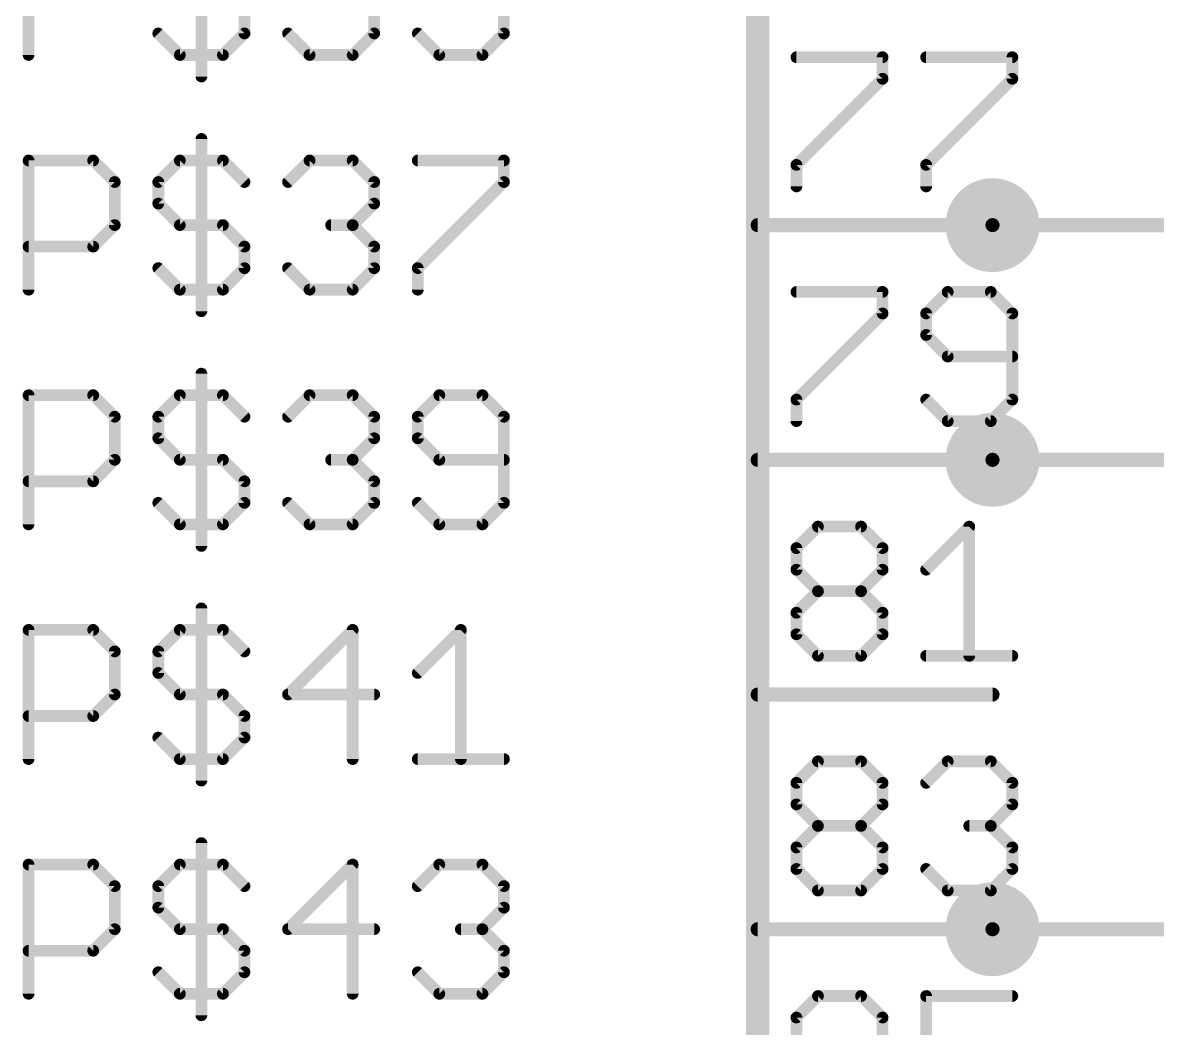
# Model space of a CAD drawing. Extents: x -72 to 265, y -97 to 216.
# Drawn here: x -5.41 to 6.86, y 44.65 to 55.53 of the extents above; entities that cross this region are included whole.
import ezdxf

# ---------------------------------------------------------------- set-up
doc = ezdxf.new("R2010")
doc.units = 0
for name, color, linetype in [('91', 94, 'CONTINUOUS'), ('94', 14, 'CONTINUOUS'), ('95', 251, 'CONTINUOUS')]:
    doc.layers.add(name, color=color, linetype=linetype)

msp = doc.modelspace()

# ---------------------------------------------------------------- linework, layer by layer
at = {"layer": '91'}
for points, const_width in [([(5.08, 53.086, 1), (5.08, 53.594, 1), (5.08, 53.086)], 0.508), ([(5.08, 53.3781, 1), (5.08, 53.3019)], 0.0762), ([(5.08, 50.546, 1), (5.08, 51.054, 1), (5.08, 50.546)], 0.508), ([(5.08, 50.8381, 1), (5.08, 50.7619)], 0.0762), ([(5.08, 45.466, 1), (5.08, 45.974, 1), (5.08, 45.466)], 0.508), ([(5.08, 45.7581, 1), (5.08, 45.6819)], 0.0762)]:
    msp.add_lwpolyline(points, format="xyb", dxfattribs=dict(at, const_width=const_width))
at = {"layer": '91', "const_width": 0.1524}
for points in [[(5.08, 53.34), (12.7, 53.34)], [(12.7, 50.8), (5.08, 50.8)], [(5.08, 45.72), (12.7, 45.72)]]:
    msp.add_lwpolyline(points, dxfattribs=at)
at = {"layer": '94'}
for points, const_width in [([(2.54, 22.86), (2.54, 101.6)], 0.254), ([(5.08, 53.34), (2.54, 53.34)], 0.1524), ([(5.08, 50.8), (2.54, 50.8)], 0.1524), ([(5.08, 48.26), (2.54, 48.26)], 0.1524), ([(5.08, 45.72), (2.54, 45.72)], 0.1524)]:
    msp.add_lwpolyline(points, dxfattribs=dict(at, const_width=const_width))
at = {"layer": '94', "const_width": 0.0762}
for points in [[(2.54, 53.3781, 1), (2.54, 53.3019)], [(5.08, 53.3019, 1), (5.08, 53.3781)], [(2.54, 50.8381, 1), (2.54, 50.7619)], [(5.08, 50.7619, 1), (5.08, 50.8381)], [(2.54, 48.2981, 1), (2.54, 48.2219)], [(5.08, 48.2219, 1), (5.08, 48.2981)], [(2.54, 45.7581, 1), (2.54, 45.6819)], [(5.08, 45.6819, 1), (5.08, 45.7581)]]:
    msp.add_lwpolyline(points, format="xyb", dxfattribs=at)
at = {"layer": '95', "const_width": 0.127}
for points in [[(-3.4771, 56.8127), (-3.4771, 54.9485)], [(-5.3464, 55.1815), (-5.3464, 56.5797)], [(-0.2045, 55.8806), (-0.2045, 55.4145)], [(-3.011, 55.4145), (-3.011, 55.6476)], [(-1.6077, 55.6476), (-1.6077, 55.4145)], [(-3.9431, 55.4145), (-3.7101, 55.1815)], [(-3.244, 55.1815), (-3.011, 55.4145)], [(-2.3068, 55.1815), (-2.5399, 55.4145)], [(-1.6077, 55.4145), (-1.8408, 55.1815)], [(-0.9036, 55.1815), (-1.1366, 55.4145)], [(-0.2045, 55.4145), (-0.4375, 55.1815)], [(-3.7101, 55.1815), (-3.244, 55.1815)], [(-1.8408, 55.1815), (-2.3068, 55.1815)], [(-0.4375, 55.1815), (-0.9036, 55.1815)], [(2.9591, 55.1573), (3.8912, 55.1573)], [(3.8912, 55.1573), (3.8912, 54.9243)], [(4.3624, 55.1573), (5.2945, 55.1573)], [(5.2945, 55.1573), (5.2945, 54.9243)], [(3.8912, 54.9243), (2.9591, 53.9921)], [(5.2945, 54.9243), (4.3624, 53.9921)], [(-3.4771, 54.2727), (-3.4771, 52.4085)], [(-5.3464, 52.6415), (-5.3464, 54.0397)], [(-5.3464, 54.0397), (-4.6473, 54.0397)], [(-4.6473, 54.0397), (-4.4143, 53.8067)], [(-3.9431, 53.8067), (-3.7101, 54.0397)], [(-3.7101, 54.0397), (-3.244, 54.0397)], [(-3.244, 54.0397), (-3.011, 53.8067)], [(-2.5399, 53.8067), (-2.3068, 54.0397)], [(-2.3068, 54.0397), (-1.8408, 54.0397)], [(-1.8408, 54.0397), (-1.6077, 53.8067)], [(-1.1366, 54.0397), (-0.2045, 54.0397)], [(-0.2045, 54.0397), (-0.2045, 53.8067)], [(2.9591, 53.9921), (2.9591, 53.7591)], [(4.3624, 53.9921), (4.3624, 53.7591)], [(-4.4143, 53.8067), (-4.4143, 53.3406)], [(-3.9431, 53.5736), (-3.9431, 53.8067)], [(-1.6077, 53.8067), (-1.6077, 53.5736)], [(-0.2045, 53.8067), (-1.1366, 52.8745)], [(-3.7101, 53.3406), (-3.9431, 53.5736)], [(-1.6077, 53.5736), (-1.8408, 53.3406)], [(-4.4143, 53.3406), (-4.6473, 53.1076)], [(-3.244, 53.3406), (-3.7101, 53.3406)], [(-3.011, 53.1076), (-3.244, 53.3406)], [(-1.8408, 53.3406), (-2.0738, 53.3406)], [(-1.8408, 53.3406), (-1.6077, 53.1076)], [(-4.6473, 53.1076), (-5.3464, 53.1076)], [(-3.011, 52.8745), (-3.011, 53.1076)], [(-1.6077, 53.1076), (-1.6077, 52.8745)], [(-3.9431, 52.8745), (-3.7101, 52.6415)], [(-3.244, 52.6415), (-3.011, 52.8745)], [(-2.3068, 52.6415), (-2.5399, 52.8745)], [(-1.6077, 52.8745), (-1.8408, 52.6415)], [(-1.1366, 52.8745), (-1.1366, 52.6415)], [(-3.7101, 52.6415), (-3.244, 52.6415)], [(-1.8408, 52.6415), (-2.3068, 52.6415)], [(2.9591, 52.6173), (3.8912, 52.6173)], [(3.8912, 52.6173), (3.8912, 52.3843)], [(4.5954, 52.6173), (4.3624, 52.3843)], [(5.0615, 52.6173), (4.5954, 52.6173)], [(5.2945, 52.3843), (5.0615, 52.6173)], [(3.8912, 52.3843), (2.9591, 51.4521)], [(4.3624, 52.3843), (4.3624, 52.1512)], [(5.2945, 51.4521), (5.2945, 52.3843)], [(4.3624, 52.1512), (4.5954, 51.9182)], [(4.5954, 51.9182), (5.2945, 51.9182)], [(-3.4771, 51.7327), (-3.4771, 49.8685)], [(-5.3464, 50.1015), (-5.3464, 51.4997)], [(-5.3464, 51.4997), (-4.6473, 51.4997)], [(-4.6473, 51.4997), (-4.4143, 51.2667)], [(-3.9431, 51.2667), (-3.7101, 51.4997)], [(-3.7101, 51.4997), (-3.244, 51.4997)], [(-3.244, 51.4997), (-3.011, 51.2667)], [(-2.5399, 51.2667), (-2.3068, 51.4997)], [(-2.3068, 51.4997), (-1.8408, 51.4997)], [(-1.8408, 51.4997), (-1.6077, 51.2667)], [(-0.9036, 51.4997), (-1.1366, 51.2667)], [(-0.4375, 51.4997), (-0.9036, 51.4997)], [(-0.2045, 51.2667), (-0.4375, 51.4997)], [(2.9591, 51.4521), (2.9591, 51.2191)], [(4.3624, 51.4521), (4.5954, 51.2191)], [(5.0615, 51.2191), (5.2945, 51.4521)], [(-4.4143, 51.2667), (-4.4143, 50.8006)], [(-3.9431, 51.0336), (-3.9431, 51.2667)], [(-1.6077, 51.2667), (-1.6077, 51.0336)], [(-1.1366, 51.2667), (-1.1366, 51.0336)], [(-0.2045, 50.3345), (-0.2045, 51.2667)], [(4.5954, 51.2191), (5.0615, 51.2191)], [(-3.7101, 50.8006), (-3.9431, 51.0336)], [(-1.6077, 51.0336), (-1.8408, 50.8006)], [(-1.1366, 51.0336), (-0.9036, 50.8006)], [(-4.4143, 50.8006), (-4.6473, 50.5676)], [(-3.244, 50.8006), (-3.7101, 50.8006)], [(-3.011, 50.5676), (-3.244, 50.8006)], [(-1.8408, 50.8006), (-2.0738, 50.8006)], [(-1.8408, 50.8006), (-1.6077, 50.5676)], [(-0.9036, 50.8006), (-0.2045, 50.8006)], [(-4.6473, 50.5676), (-5.3464, 50.5676)], [(-3.011, 50.3345), (-3.011, 50.5676)], [(-1.6077, 50.5676), (-1.6077, 50.3345)], [(-3.9431, 50.3345), (-3.7101, 50.1015)], [(-3.244, 50.1015), (-3.011, 50.3345)], [(-2.3068, 50.1015), (-2.5399, 50.3345)], [(-1.6077, 50.3345), (-1.8408, 50.1015)], [(-1.1366, 50.3345), (-0.9036, 50.1015)], [(-0.4375, 50.1015), (-0.2045, 50.3345)], [(-3.7101, 50.1015), (-3.244, 50.1015)], [(-1.8408, 50.1015), (-2.3068, 50.1015)], [(-0.9036, 50.1015), (-0.4375, 50.1015)], [(2.9591, 49.8443), (3.1921, 50.0773)], [(3.1921, 50.0773), (3.6582, 50.0773)], [(3.6582, 50.0773), (3.8912, 49.8443)], [(4.3624, 49.6112), (4.8284, 50.0773)], [(4.8284, 50.0773), (4.8284, 48.6791)], [(2.9591, 49.6112), (2.9591, 49.8443)], [(3.8912, 49.8443), (3.8912, 49.6112)], [(3.1921, 49.3782), (2.9591, 49.6112)], [(3.8912, 49.6112), (3.6582, 49.3782)], [(2.9591, 49.1452), (3.1921, 49.3782)], [(3.1921, 49.3782), (3.6582, 49.3782)], [(3.6582, 49.3782), (3.8912, 49.1452)], [(-3.4771, 49.1927), (-3.4771, 47.3285)], [(2.9591, 48.9121), (2.9591, 49.1452)], [(3.8912, 49.1452), (3.8912, 48.9121)], [(-5.3464, 47.5615), (-5.3464, 48.9597)], [(-5.3464, 48.9597), (-4.6473, 48.9597)], [(-4.6473, 48.9597), (-4.4143, 48.7267)], [(-3.9431, 48.7267), (-3.7101, 48.9597)], [(-3.7101, 48.9597), (-3.244, 48.9597)], [(-3.244, 48.9597), (-3.011, 48.7267)], [(-1.8408, 48.9597), (-2.5399, 48.2606)], [(-1.8408, 47.5615), (-1.8408, 48.9597)], [(-1.1366, 48.4936), (-0.6705, 48.9597)], [(-0.6705, 48.9597), (-0.6705, 47.5615)], [(3.1921, 48.6791), (2.9591, 48.9121)], [(3.8912, 48.9121), (3.6582, 48.6791)], [(-4.4143, 48.7267), (-4.4143, 48.2606)], [(-3.9431, 48.4936), (-3.9431, 48.7267)], [(3.6582, 48.6791), (3.1921, 48.6791)], [(4.3624, 48.6791), (5.2945, 48.6791)], [(-3.7101, 48.2606), (-3.9431, 48.4936)], [(-4.4143, 48.2606), (-4.6473, 48.0276)], [(-3.244, 48.2606), (-3.7101, 48.2606)], [(-3.011, 48.0276), (-3.244, 48.2606)], [(-2.5399, 48.2606), (-1.6077, 48.2606)], [(-4.6473, 48.0276), (-5.3464, 48.0276)], [(-3.011, 47.7945), (-3.011, 48.0276)], [(-3.9431, 47.7945), (-3.7101, 47.5615)], [(-3.244, 47.5615), (-3.011, 47.7945)], [(-3.7101, 47.5615), (-3.244, 47.5615)], [(-1.1366, 47.5615), (-0.2045, 47.5615)], [(2.9591, 47.3043), (3.1921, 47.5373)], [(3.1921, 47.5373), (3.6582, 47.5373)], [(3.6582, 47.5373), (3.8912, 47.3043)], [(4.3624, 47.3043), (4.5954, 47.5373)], [(4.5954, 47.5373), (5.0615, 47.5373)], [(5.0615, 47.5373), (5.2945, 47.3043)], [(2.9591, 47.0712), (2.9591, 47.3043)], [(3.8912, 47.3043), (3.8912, 47.0712)], [(5.2945, 47.3043), (5.2945, 47.0712)], [(3.1921, 46.8382), (2.9591, 47.0712)], [(3.8912, 47.0712), (3.6582, 46.8382)], [(5.2945, 47.0712), (5.0615, 46.8382)], [(2.9591, 46.6052), (3.1921, 46.8382)], [(3.1921, 46.8382), (3.6582, 46.8382)], [(3.6582, 46.8382), (3.8912, 46.6052)], [(5.0615, 46.8382), (4.8284, 46.8382)], [(5.0615, 46.8382), (5.2945, 46.6052)], [(-3.4771, 46.6527), (-3.4771, 44.7885)], [(2.9591, 46.3721), (2.9591, 46.6052)], [(3.8912, 46.6052), (3.8912, 46.3721)], [(5.2945, 46.6052), (5.2945, 46.3721)], [(-5.3464, 45.0215), (-5.3464, 46.4197)], [(-5.3464, 46.4197), (-4.6473, 46.4197)], [(-4.6473, 46.4197), (-4.4143, 46.1867)], [(-3.9431, 46.1867), (-3.7101, 46.4197)], [(-3.7101, 46.4197), (-3.244, 46.4197)], [(-3.244, 46.4197), (-3.011, 46.1867)], [(-1.8408, 46.4197), (-2.5399, 45.7206)], [(-1.8408, 45.0215), (-1.8408, 46.4197)], [(-1.1366, 46.1867), (-0.9036, 46.4197)], [(-0.9036, 46.4197), (-0.4375, 46.4197)], [(-0.4375, 46.4197), (-0.2045, 46.1867)], [(3.1921, 46.1391), (2.9591, 46.3721)], [(3.8912, 46.3721), (3.6582, 46.1391)], [(4.5954, 46.1391), (4.3624, 46.3721)], [(5.2945, 46.3721), (5.0615, 46.1391)], [(-4.4143, 46.1867), (-4.4143, 45.7206)], [(-3.9431, 45.9536), (-3.9431, 46.1867)], [(-0.2045, 46.1867), (-0.2045, 45.9536)], [(3.6582, 46.1391), (3.1921, 46.1391)], [(5.0615, 46.1391), (4.5954, 46.1391)], [(-3.7101, 45.7206), (-3.9431, 45.9536)], [(-0.2045, 45.9536), (-0.4375, 45.7206)], [(-4.4143, 45.7206), (-4.6473, 45.4876)], [(-3.244, 45.7206), (-3.7101, 45.7206)], [(-3.011, 45.4876), (-3.244, 45.7206)], [(-2.5399, 45.7206), (-1.6077, 45.7206)], [(-0.4375, 45.7206), (-0.6705, 45.7206)], [(-0.4375, 45.7206), (-0.2045, 45.4876)], [(-4.6473, 45.4876), (-5.3464, 45.4876)], [(-3.011, 45.2545), (-3.011, 45.4876)], [(-0.2045, 45.4876), (-0.2045, 45.2545)], [(-3.9431, 45.2545), (-3.7101, 45.0215)], [(-3.244, 45.0215), (-3.011, 45.2545)], [(-0.9036, 45.0215), (-1.1366, 45.2545)], [(-0.2045, 45.2545), (-0.4375, 45.0215)], [(-3.7101, 45.0215), (-3.244, 45.0215)], [(-0.4375, 45.0215), (-0.9036, 45.0215)], [(2.9591, 44.7643), (3.1921, 44.9973)], [(3.1921, 44.9973), (3.6582, 44.9973)], [(3.6582, 44.9973), (3.8912, 44.7643)], [(5.2945, 44.9973), (4.3624, 44.9973)], [(4.3624, 44.9973), (4.3624, 44.2982)], [(2.9591, 44.5312), (2.9591, 44.7643)], [(3.8912, 44.7643), (3.8912, 44.5312)]]:
    msp.add_lwpolyline(points, dxfattribs=at)
at = {"layer": '95', "const_width": 0.0635}
for points in [[(-3.9207, 55.437, 1), (-3.9656, 55.3921)], [(-2.9886, 55.3921, 1), (-3.0335, 55.437)], [(-2.5174, 55.437, 1), (-2.5623, 55.3921)], [(-1.5853, 55.3921, 1), (-1.6302, 55.437)], [(-1.1141, 55.437, 1), (-1.159, 55.3921)], [(-0.182, 55.3921, 1), (-0.2269, 55.437)], [(-3.0428, 55.4145, 1), (-2.9793, 55.4145)], [(-1.6395, 55.4145, 1), (-1.576, 55.4145)], [(-0.2362, 55.4145, 1), (-0.1727, 55.4145)], [(-3.7101, 55.2133, 1), (-3.7101, 55.1497)], [(-3.7326, 55.159, 1), (-3.6877, 55.204)], [(-3.2665, 55.204, 1), (-3.2216, 55.159)], [(-3.244, 55.1497, 1), (-3.244, 55.2133)], [(-2.3068, 55.2133, 1), (-2.3068, 55.1497)], [(-2.3293, 55.159, 1), (-2.2844, 55.204)], [(-1.8632, 55.204, 1), (-1.8183, 55.159)], [(-1.8408, 55.1497, 1), (-1.8408, 55.2133)], [(-0.9036, 55.2133, 1), (-0.9036, 55.1497)], [(-0.926, 55.159, 1), (-0.8811, 55.204)], [(-0.4599, 55.204, 1), (-0.415, 55.159)], [(-0.4375, 55.1497, 1), (-0.4375, 55.2133)], [(-5.3782, 55.1815, 1), (-5.3147, 55.1815)], [(2.9591, 55.189, 1), (2.9591, 55.1255)], [(3.923, 55.1573, 1), (3.8595, 55.1573)], [(3.8912, 55.1255, 1), (3.8912, 55.189)], [(4.3624, 55.189, 1), (4.3624, 55.1255)], [(5.3263, 55.1573, 1), (5.2628, 55.1573)], [(5.2945, 55.1255, 1), (5.2945, 55.189)], [(3.9137, 54.9018, 1), (3.8688, 54.9467)], [(5.317, 54.9018, 1), (5.2721, 54.9467)], [(-3.5088, 54.9485, 1), (-3.4453, 54.9485)], [(3.8595, 54.9243, 1), (3.923, 54.9243)], [(5.2628, 54.9243, 1), (5.3263, 54.9243)], [(-3.4453, 54.2727, 1), (-3.5088, 54.2727)], [(-5.3147, 54.0397, 1), (-5.3782, 54.0397)], [(-5.3464, 54.0714, 1), (-5.3464, 54.0079)], [(-4.6249, 54.0621, 1), (-4.6698, 54.0172)], [(-4.6473, 54.0079, 1), (-4.6473, 54.0714)], [(-3.7101, 54.0714, 1), (-3.7101, 54.0079)], [(-3.6877, 54.0172, 1), (-3.7326, 54.0621)], [(-3.2216, 54.0621, 1), (-3.2665, 54.0172)], [(-3.244, 54.0079, 1), (-3.244, 54.0714)], [(-2.3068, 54.0714, 1), (-2.3068, 54.0079)], [(-2.2844, 54.0172, 1), (-2.3293, 54.0621)], [(-1.8183, 54.0621, 1), (-1.8632, 54.0172)], [(-1.8408, 54.0079, 1), (-1.8408, 54.0714)], [(-1.1366, 54.0714, 1), (-1.1366, 54.0079)], [(-0.1727, 54.0397, 1), (-0.2362, 54.0397)], [(-0.2045, 54.0079, 1), (-0.2045, 54.0714)], [(2.9366, 54.0146, 1), (2.9816, 53.9697)], [(2.9909, 53.9921, 1), (2.9274, 53.9921)], [(4.3941, 53.9921, 1), (4.3306, 53.9921)], [(4.3399, 54.0146, 1), (4.3848, 53.9697)], [(-4.3825, 53.8067, 1), (-4.446, 53.8067)], [(-4.4367, 53.7842, 1), (-4.3918, 53.8291)], [(-3.9114, 53.8067, 1), (-3.9749, 53.8067)], [(-3.9656, 53.8291, 1), (-3.9207, 53.7842)], [(-3.0335, 53.7842, 1), (-2.9886, 53.8291)], [(-2.5623, 53.8291, 1), (-2.5174, 53.7842)], [(-1.576, 53.8067, 1), (-1.6395, 53.8067)], [(-1.6302, 53.7842, 1), (-1.5853, 53.8291)], [(-0.2362, 53.8067, 1), (-0.1727, 53.8067)], [(-0.182, 53.7842, 1), (-0.2269, 53.8291)], [(2.9274, 53.7591, 1), (2.9909, 53.7591)], [(4.3306, 53.7591, 1), (4.3941, 53.7591)], [(-3.9207, 53.5961, 1), (-3.9656, 53.5512)], [(-1.5853, 53.5512, 1), (-1.6302, 53.5961)], [(-3.9749, 53.5736, 1), (-3.9114, 53.5736)], [(-1.6395, 53.5736, 1), (-1.576, 53.5736)], [(-4.3918, 53.3181, 1), (-4.4367, 53.363)], [(-3.7101, 53.3723, 1), (-3.7101, 53.3088)], [(-3.7326, 53.3181, 1), (-3.6877, 53.363)], [(-3.2216, 53.363, 1), (-3.2665, 53.3181)], [(-3.244, 53.3088, 1), (-3.244, 53.3723)], [(-2.0738, 53.3723, 1), (-2.0738, 53.3088)], [(-1.8183, 53.363, 1), (-1.8632, 53.3181)], [(-1.8632, 53.363, 1), (-1.8183, 53.3181)], [(-1.8408, 53.3088, 1), (-1.8408, 53.3723)], [(-4.446, 53.3406, 1), (-4.3825, 53.3406)], [(-5.3464, 53.1393, 1), (-5.3464, 53.0758)], [(-4.6698, 53.13, 1), (-4.6249, 53.0851)], [(-4.6473, 53.0758, 1), (-4.6473, 53.1393)], [(-2.9793, 53.1076, 1), (-3.0428, 53.1076)], [(-3.0335, 53.0851, 1), (-2.9886, 53.13)], [(-1.576, 53.1076, 1), (-1.6395, 53.1076)], [(-1.6302, 53.0851, 1), (-1.5853, 53.13)], [(-3.9207, 52.897, 1), (-3.9656, 52.8521)], [(-3.0428, 52.8745, 1), (-2.9793, 52.8745)], [(-2.9886, 52.8521, 1), (-3.0335, 52.897)], [(-2.5174, 52.897, 1), (-2.5623, 52.8521)], [(-1.6395, 52.8745, 1), (-1.576, 52.8745)], [(-1.5853, 52.8521, 1), (-1.6302, 52.897)], [(-1.1048, 52.8745, 1), (-1.1683, 52.8745)], [(-1.159, 52.897, 1), (-1.1141, 52.8521)], [(-5.3782, 52.6415, 1), (-5.3147, 52.6415)], [(-3.7101, 52.6733, 1), (-3.7101, 52.6097)], [(-3.7326, 52.619, 1), (-3.6877, 52.664)], [(-3.2665, 52.664, 1), (-3.2216, 52.619)], [(-3.244, 52.6097, 1), (-3.244, 52.6733)], [(-2.3068, 52.6733, 1), (-2.3068, 52.6097)], [(-2.3293, 52.619, 1), (-2.2844, 52.664)], [(-1.8632, 52.664, 1), (-1.8183, 52.619)], [(-1.8408, 52.6097, 1), (-1.8408, 52.6733)], [(-1.1683, 52.6415, 1), (-1.1048, 52.6415)], [(2.9591, 52.649, 1), (2.9591, 52.5855)], [(3.923, 52.6173, 1), (3.8595, 52.6173)], [(3.8912, 52.5855, 1), (3.8912, 52.649)], [(4.5954, 52.649, 1), (4.5954, 52.5855)], [(4.6179, 52.5948, 1), (4.573, 52.6397)], [(5.0839, 52.6397, 1), (5.039, 52.5948)], [(5.0615, 52.5855, 1), (5.0615, 52.649)], [(-3.5088, 52.4085, 1), (-3.4453, 52.4085)], [(3.8595, 52.3843, 1), (3.923, 52.3843)], [(3.9137, 52.3618, 1), (3.8688, 52.4067)], [(4.3941, 52.3843, 1), (4.3306, 52.3843)], [(4.3399, 52.4067, 1), (4.3848, 52.3618)], [(5.3263, 52.3843, 1), (5.2628, 52.3843)], [(5.2721, 52.3618, 1), (5.317, 52.4067)], [(4.3306, 52.1512, 1), (4.3941, 52.1512)], [(4.3848, 52.1737, 1), (4.3399, 52.1288)], [(4.5954, 51.9499, 1), (4.5954, 51.8864)], [(4.573, 51.8957, 1), (4.6179, 51.9406)], [(5.2945, 51.8864, 1), (5.2945, 51.9499)], [(-3.4453, 51.7327, 1), (-3.5088, 51.7327)], [(-5.3147, 51.4997, 1), (-5.3782, 51.4997)], [(-5.3464, 51.5314, 1), (-5.3464, 51.4679)], [(-4.6249, 51.5221, 1), (-4.6698, 51.4772)], [(-4.6473, 51.4679, 1), (-4.6473, 51.5314)], [(-3.7101, 51.5314, 1), (-3.7101, 51.4679)], [(-3.6877, 51.4772, 1), (-3.7326, 51.5221)], [(-3.2216, 51.5221, 1), (-3.2665, 51.4772)], [(-3.244, 51.4679, 1), (-3.244, 51.5314)], [(-2.3068, 51.5314, 1), (-2.3068, 51.4679)], [(-2.2844, 51.4772, 1), (-2.3293, 51.5221)], [(-1.8183, 51.5221, 1), (-1.8632, 51.4772)], [(-1.8408, 51.4679, 1), (-1.8408, 51.5314)], [(-0.9036, 51.5314, 1), (-0.9036, 51.4679)], [(-0.8811, 51.4772, 1), (-0.926, 51.5221)], [(-0.415, 51.5221, 1), (-0.4599, 51.4772)], [(-0.4375, 51.4679, 1), (-0.4375, 51.5314)], [(2.9366, 51.4746, 1), (2.9816, 51.4297)], [(2.9909, 51.4521, 1), (2.9274, 51.4521)], [(4.3848, 51.4746, 1), (4.3399, 51.4297)], [(5.2628, 51.4521, 1), (5.3263, 51.4521)], [(5.317, 51.4297, 1), (5.2721, 51.4746)], [(-4.3825, 51.2667, 1), (-4.446, 51.2667)], [(-4.4367, 51.2442, 1), (-4.3918, 51.2891)], [(-3.9114, 51.2667, 1), (-3.9749, 51.2667)], [(-3.9656, 51.2891, 1), (-3.9207, 51.2442)], [(-3.0335, 51.2442, 1), (-2.9886, 51.2891)], [(-2.5623, 51.2891, 1), (-2.5174, 51.2442)], [(-1.576, 51.2667, 1), (-1.6395, 51.2667)], [(-1.6302, 51.2442, 1), (-1.5853, 51.2891)], [(-1.1048, 51.2667, 1), (-1.1683, 51.2667)], [(-1.159, 51.2891, 1), (-1.1141, 51.2442)], [(-0.1727, 51.2667, 1), (-0.2362, 51.2667)], [(-0.2269, 51.2442, 1), (-0.182, 51.2891)], [(2.9274, 51.2191, 1), (2.9909, 51.2191)], [(4.5954, 51.2509, 1), (4.5954, 51.1874)], [(4.573, 51.1966, 1), (4.6179, 51.2416)], [(5.039, 51.2416, 1), (5.0839, 51.1966)], [(5.0615, 51.1874, 1), (5.0615, 51.2509)], [(-3.9207, 51.0561, 1), (-3.9656, 51.0112)], [(-3.9749, 51.0336, 1), (-3.9114, 51.0336)], [(-1.6395, 51.0336, 1), (-1.576, 51.0336)], [(-1.5853, 51.0112, 1), (-1.6302, 51.0561)], [(-1.1141, 51.0561, 1), (-1.159, 51.0112)], [(-1.1683, 51.0336, 1), (-1.1048, 51.0336)], [(-4.446, 50.8006, 1), (-4.3825, 50.8006)], [(-4.3918, 50.7781, 1), (-4.4367, 50.823)], [(-3.7101, 50.8323, 1), (-3.7101, 50.7688)], [(-3.7326, 50.7781, 1), (-3.6877, 50.823)], [(-3.2216, 50.823, 1), (-3.2665, 50.7781)], [(-3.244, 50.7688, 1), (-3.244, 50.8323)], [(-2.0738, 50.8323, 1), (-2.0738, 50.7688)], [(-1.8183, 50.823, 1), (-1.8632, 50.7781)], [(-1.8632, 50.823, 1), (-1.8183, 50.7781)], [(-1.8408, 50.7688, 1), (-1.8408, 50.8323)], [(-0.9036, 50.8323, 1), (-0.9036, 50.7688)], [(-0.926, 50.7781, 1), (-0.8811, 50.823)], [(-0.2045, 50.7688, 1), (-0.2045, 50.8323)], [(-5.3464, 50.5993, 1), (-5.3464, 50.5358)], [(-4.6698, 50.59, 1), (-4.6249, 50.5451)], [(-4.6473, 50.5358, 1), (-4.6473, 50.5993)], [(-2.9793, 50.5676, 1), (-3.0428, 50.5676)], [(-3.0335, 50.5451, 1), (-2.9886, 50.59)], [(-1.576, 50.5676, 1), (-1.6395, 50.5676)], [(-1.6302, 50.5451, 1), (-1.5853, 50.59)], [(-3.9207, 50.357, 1), (-3.9656, 50.3121)], [(-3.0428, 50.3345, 1), (-2.9793, 50.3345)], [(-2.9886, 50.3121, 1), (-3.0335, 50.357)], [(-2.5174, 50.357, 1), (-2.5623, 50.3121)], [(-1.6395, 50.3345, 1), (-1.576, 50.3345)], [(-1.5853, 50.3121, 1), (-1.6302, 50.357)], [(-1.1141, 50.357, 1), (-1.159, 50.3121)], [(-0.2362, 50.3345, 1), (-0.1727, 50.3345)], [(-0.182, 50.3121, 1), (-0.2269, 50.357)], [(-5.3782, 50.1015, 1), (-5.3147, 50.1015)], [(-3.7101, 50.1333, 1), (-3.7101, 50.0697)], [(-3.7326, 50.079, 1), (-3.6877, 50.124)], [(-3.2665, 50.124, 1), (-3.2216, 50.079)], [(-3.244, 50.0697, 1), (-3.244, 50.1333)], [(-2.3068, 50.1333, 1), (-2.3068, 50.0697)], [(-2.3293, 50.079, 1), (-2.2844, 50.124)], [(-1.8632, 50.124, 1), (-1.8183, 50.079)], [(-1.8408, 50.0697, 1), (-1.8408, 50.1333)], [(-0.9036, 50.1333, 1), (-0.9036, 50.0697)], [(-0.926, 50.079, 1), (-0.8811, 50.124)], [(-0.4599, 50.124, 1), (-0.415, 50.079)], [(-0.4375, 50.0697, 1), (-0.4375, 50.1333)], [(3.1921, 50.109, 1), (3.1921, 50.0455)], [(3.2146, 50.0548, 1), (3.1697, 50.0997)], [(3.6806, 50.0997, 1), (3.6357, 50.0548)], [(3.6582, 50.0455, 1), (3.6582, 50.109)], [(4.8602, 50.0773, 1), (4.7967, 50.0773)], [(4.8509, 50.0548, 1), (4.806, 50.0997)], [(-3.5088, 49.8685, 1), (-3.4453, 49.8685)], [(2.9366, 49.8667, 1), (2.9816, 49.8218)], [(2.9909, 49.8443, 1), (2.9274, 49.8443)], [(3.923, 49.8443, 1), (3.8595, 49.8443)], [(3.8688, 49.8218, 1), (3.9137, 49.8667)], [(2.9816, 49.6337, 1), (2.9366, 49.5888)], [(2.9274, 49.6112, 1), (2.9909, 49.6112)], [(3.8595, 49.6112, 1), (3.923, 49.6112)], [(3.9137, 49.5888, 1), (3.8688, 49.6337)], [(4.3399, 49.6337, 1), (4.3848, 49.5888)], [(3.1921, 49.4099, 1), (3.1921, 49.3464)], [(3.2146, 49.3557, 1), (3.1697, 49.4006)], [(3.1697, 49.3557, 1), (3.2146, 49.4006)], [(3.6806, 49.4006, 1), (3.6357, 49.3557)], [(3.6357, 49.4006, 1), (3.6806, 49.3557)], [(3.6582, 49.3464, 1), (3.6582, 49.4099)], [(-3.4453, 49.1927, 1), (-3.5088, 49.1927)], [(2.9366, 49.1676, 1), (2.9816, 49.1227)], [(2.9909, 49.1452, 1), (2.9274, 49.1452)], [(3.923, 49.1452, 1), (3.8595, 49.1452)], [(3.8688, 49.1227, 1), (3.9137, 49.1676)], [(-5.3147, 48.9597, 1), (-5.3782, 48.9597)], [(-5.3464, 48.9914, 1), (-5.3464, 48.9279)], [(-4.6249, 48.9821, 1), (-4.6698, 48.9372)], [(-4.6473, 48.9279, 1), (-4.6473, 48.9914)], [(-3.7101, 48.9914, 1), (-3.7101, 48.9279)], [(-3.6877, 48.9372, 1), (-3.7326, 48.9821)], [(-3.2216, 48.9821, 1), (-3.2665, 48.9372)], [(-3.244, 48.9279, 1), (-3.244, 48.9914)], [(-1.809, 48.9597, 1), (-1.8725, 48.9597)], [(-1.8183, 48.9372, 1), (-1.8632, 48.9821)], [(-0.6388, 48.9597, 1), (-0.7023, 48.9597)], [(-0.6481, 48.9372, 1), (-0.693, 48.9821)], [(2.9816, 48.9346, 1), (2.9366, 48.8897)], [(3.9137, 48.8897, 1), (3.8688, 48.9346)], [(2.9274, 48.9121, 1), (2.9909, 48.9121)], [(3.8595, 48.9121, 1), (3.923, 48.9121)], [(-4.3825, 48.7267, 1), (-4.446, 48.7267)], [(-4.4367, 48.7042, 1), (-4.3918, 48.7491)], [(-3.9114, 48.7267, 1), (-3.9749, 48.7267)], [(-3.9656, 48.7491, 1), (-3.9207, 48.7042)], [(-3.0335, 48.7042, 1), (-2.9886, 48.7491)], [(3.1921, 48.7109, 1), (3.1921, 48.6474)], [(3.1697, 48.6566, 1), (3.2146, 48.7016)], [(3.6357, 48.7016, 1), (3.6806, 48.6566)], [(3.6582, 48.6474, 1), (3.6582, 48.7109)], [(4.3624, 48.7109, 1), (4.3624, 48.6474)], [(5.2945, 48.6474, 1), (5.2945, 48.7109)], [(4.7967, 48.6791, 1), (4.8602, 48.6791)], [(-3.9207, 48.5161, 1), (-3.9656, 48.4712)], [(-3.9749, 48.4936, 1), (-3.9114, 48.4936)], [(-1.159, 48.5161, 1), (-1.1141, 48.4712)], [(-4.446, 48.2606, 1), (-4.3825, 48.2606)], [(-4.3918, 48.2381, 1), (-4.4367, 48.283)], [(-3.7101, 48.2923, 1), (-3.7101, 48.2288)], [(-3.7326, 48.2381, 1), (-3.6877, 48.283)], [(-3.2216, 48.283, 1), (-3.2665, 48.2381)], [(-3.244, 48.2288, 1), (-3.244, 48.2923)], [(-2.5399, 48.2923, 1), (-2.5399, 48.2288)], [(-2.5623, 48.283, 1), (-2.5174, 48.2381)], [(-1.6077, 48.2288, 1), (-1.6077, 48.2923)], [(-5.3464, 48.0593, 1), (-5.3464, 47.9958)], [(-4.6698, 48.05, 1), (-4.6249, 48.0051)], [(-4.6473, 47.9958, 1), (-4.6473, 48.0593)], [(-2.9793, 48.0276, 1), (-3.0428, 48.0276)], [(-3.0335, 48.0051, 1), (-2.9886, 48.05)], [(-3.9207, 47.817, 1), (-3.9656, 47.7721)], [(-3.0428, 47.7945, 1), (-2.9793, 47.7945)], [(-2.9886, 47.7721, 1), (-3.0335, 47.817)], [(-3.7101, 47.5933, 1), (-3.7101, 47.5297)], [(-3.244, 47.5297, 1), (-3.244, 47.5933)], [(-1.1366, 47.5933, 1), (-1.1366, 47.5297)], [(-0.2045, 47.5297, 1), (-0.2045, 47.5933)], [(-5.3782, 47.5615, 1), (-5.3147, 47.5615)], [(-3.7326, 47.539, 1), (-3.6877, 47.584)], [(-3.2665, 47.584, 1), (-3.2216, 47.539)], [(-1.8725, 47.5615, 1), (-1.809, 47.5615)], [(-0.7023, 47.5615, 1), (-0.6388, 47.5615)], [(3.1921, 47.569, 1), (3.1921, 47.5055)], [(3.2146, 47.5148, 1), (3.1697, 47.5597)], [(3.6806, 47.5597, 1), (3.6357, 47.5148)], [(3.6582, 47.5055, 1), (3.6582, 47.569)], [(4.5954, 47.569, 1), (4.5954, 47.5055)], [(4.6179, 47.5148, 1), (4.573, 47.5597)], [(5.0839, 47.5597, 1), (5.039, 47.5148)], [(5.0615, 47.5055, 1), (5.0615, 47.569)], [(-3.5088, 47.3285, 1), (-3.4453, 47.3285)], [(2.9366, 47.3267, 1), (2.9816, 47.2818)], [(2.9909, 47.3043, 1), (2.9274, 47.3043)], [(3.923, 47.3043, 1), (3.8595, 47.3043)], [(3.8688, 47.2818, 1), (3.9137, 47.3267)], [(4.3399, 47.3267, 1), (4.3848, 47.2818)], [(5.3263, 47.3043, 1), (5.2628, 47.3043)], [(5.2721, 47.2818, 1), (5.317, 47.3267)], [(2.9816, 47.0937, 1), (2.9366, 47.0488)], [(3.9137, 47.0488, 1), (3.8688, 47.0937)], [(5.317, 47.0488, 1), (5.2721, 47.0937)], [(2.9274, 47.0712, 1), (2.9909, 47.0712)], [(3.8595, 47.0712, 1), (3.923, 47.0712)], [(5.2628, 47.0712, 1), (5.3263, 47.0712)], [(3.1921, 46.8699, 1), (3.1921, 46.8064)], [(3.2146, 46.8157, 1), (3.1697, 46.8606)], [(3.1697, 46.8157, 1), (3.2146, 46.8606)], [(3.6806, 46.8606, 1), (3.6357, 46.8157)], [(3.6357, 46.8606, 1), (3.6806, 46.8157)], [(3.6582, 46.8064, 1), (3.6582, 46.8699)], [(4.8284, 46.8699, 1), (4.8284, 46.8064)], [(5.0839, 46.8606, 1), (5.039, 46.8157)], [(5.039, 46.8606, 1), (5.0839, 46.8157)], [(5.0615, 46.8064, 1), (5.0615, 46.8699)], [(-3.4453, 46.6527, 1), (-3.5088, 46.6527)], [(2.9366, 46.6276, 1), (2.9816, 46.5827)], [(2.9909, 46.6052, 1), (2.9274, 46.6052)], [(3.923, 46.6052, 1), (3.8595, 46.6052)], [(3.8688, 46.5827, 1), (3.9137, 46.6276)], [(5.3263, 46.6052, 1), (5.2628, 46.6052)], [(5.2721, 46.5827, 1), (5.317, 46.6276)], [(-5.3147, 46.4197, 1), (-5.3782, 46.4197)], [(-5.3464, 46.4514, 1), (-5.3464, 46.3879)], [(-4.6249, 46.4421, 1), (-4.6698, 46.3972)], [(-4.6473, 46.3879, 1), (-4.6473, 46.4514)], [(-3.7101, 46.4514, 1), (-3.7101, 46.3879)], [(-3.6877, 46.3972, 1), (-3.7326, 46.4421)], [(-3.2216, 46.4421, 1), (-3.2665, 46.3972)], [(-3.244, 46.3879, 1), (-3.244, 46.4514)], [(-1.809, 46.4197, 1), (-1.8725, 46.4197)], [(-1.8183, 46.3972, 1), (-1.8632, 46.4421)], [(-0.9036, 46.4514, 1), (-0.9036, 46.3879)], [(-0.8811, 46.3972, 1), (-0.926, 46.4421)], [(-0.415, 46.4421, 1), (-0.4599, 46.3972)], [(-0.4375, 46.3879, 1), (-0.4375, 46.4514)], [(2.9816, 46.3946, 1), (2.9366, 46.3497)], [(2.9274, 46.3721, 1), (2.9909, 46.3721)], [(3.8595, 46.3721, 1), (3.923, 46.3721)], [(3.9137, 46.3497, 1), (3.8688, 46.3946)], [(4.3848, 46.3946, 1), (4.3399, 46.3497)], [(5.2628, 46.3721, 1), (5.3263, 46.3721)], [(5.317, 46.3497, 1), (5.2721, 46.3946)], [(-4.3825, 46.1867, 1), (-4.446, 46.1867)], [(-4.4367, 46.1642, 1), (-4.3918, 46.2091)], [(-3.9114, 46.1867, 1), (-3.9749, 46.1867)], [(-3.9656, 46.2091, 1), (-3.9207, 46.1642)], [(-3.0335, 46.1642, 1), (-2.9886, 46.2091)], [(-1.159, 46.2091, 1), (-1.1141, 46.1642)], [(-0.1727, 46.1867, 1), (-0.2362, 46.1867)], [(-0.2269, 46.1642, 1), (-0.182, 46.2091)], [(3.1921, 46.1709, 1), (3.1921, 46.1073)], [(3.1697, 46.1166, 1), (3.2146, 46.1616)], [(3.6357, 46.1616, 1), (3.6806, 46.1166)], [(3.6582, 46.1073, 1), (3.6582, 46.1709)], [(4.5954, 46.1709, 1), (4.5954, 46.1073)], [(4.573, 46.1166, 1), (4.6179, 46.1616)], [(5.039, 46.1616, 1), (5.0839, 46.1166)], [(5.0615, 46.1073, 1), (5.0615, 46.1709)], [(-3.9207, 45.9761, 1), (-3.9656, 45.9312)], [(-3.9749, 45.9536, 1), (-3.9114, 45.9536)], [(-0.2362, 45.9536, 1), (-0.1727, 45.9536)], [(-0.182, 45.9312, 1), (-0.2269, 45.9761)], [(-4.3918, 45.6981, 1), (-4.4367, 45.743)], [(-3.7101, 45.7523, 1), (-3.7101, 45.6888)], [(-3.2216, 45.743, 1), (-3.2665, 45.6981)], [(-3.244, 45.6888, 1), (-3.244, 45.7523)], [(-2.5399, 45.7523, 1), (-2.5399, 45.6888)], [(-1.6077, 45.6888, 1), (-1.6077, 45.7523)], [(-0.6705, 45.7523, 1), (-0.6705, 45.6888)], [(-0.415, 45.743, 1), (-0.4599, 45.6981)], [(-0.4375, 45.6888, 1), (-0.4375, 45.7523)], [(-4.446, 45.7206, 1), (-4.3825, 45.7206)], [(-3.7326, 45.6981, 1), (-3.6877, 45.743)], [(-2.5623, 45.743, 1), (-2.5174, 45.6981)], [(-0.4599, 45.743, 1), (-0.415, 45.6981)], [(-5.3464, 45.5193, 1), (-5.3464, 45.4558)], [(-4.6698, 45.51, 1), (-4.6249, 45.4651)], [(-4.6473, 45.4558, 1), (-4.6473, 45.5193)], [(-2.9793, 45.4876, 1), (-3.0428, 45.4876)], [(-3.0335, 45.4651, 1), (-2.9886, 45.51)], [(-0.1727, 45.4876, 1), (-0.2362, 45.4876)], [(-0.2269, 45.4651, 1), (-0.182, 45.51)], [(-3.9207, 45.277, 1), (-3.9656, 45.2321)], [(-3.0428, 45.2545, 1), (-2.9793, 45.2545)], [(-2.9886, 45.2321, 1), (-3.0335, 45.277)], [(-1.1141, 45.277, 1), (-1.159, 45.2321)], [(-0.2362, 45.2545, 1), (-0.1727, 45.2545)], [(-0.182, 45.2321, 1), (-0.2269, 45.277)], [(-5.3782, 45.0215, 1), (-5.3147, 45.0215)], [(-3.7101, 45.0533, 1), (-3.7101, 44.9898)], [(-3.7326, 44.999, 1), (-3.6877, 45.044)], [(-3.2665, 45.044, 1), (-3.2216, 44.999)], [(-3.244, 44.9898, 1), (-3.244, 45.0533)], [(-1.8725, 45.0215, 1), (-1.809, 45.0215)], [(-0.9036, 45.0533, 1), (-0.9036, 44.9898)], [(-0.926, 44.999, 1), (-0.8811, 45.044)], [(-0.4599, 45.044, 1), (-0.415, 44.999)], [(-0.4375, 44.9898, 1), (-0.4375, 45.0533)], [(3.1921, 45.029, 1), (3.1921, 44.9655)], [(3.2146, 44.9748, 1), (3.1697, 45.0197)], [(3.6806, 45.0197, 1), (3.6357, 44.9748)], [(3.6582, 44.9655, 1), (3.6582, 45.029)], [(4.3941, 44.9973, 1), (4.3306, 44.9973)], [(4.3624, 45.029, 1), (4.3624, 44.9655)], [(5.2945, 44.9655, 1), (5.2945, 45.029)], [(-3.5088, 44.7885, 1), (-3.4453, 44.7885)], [(2.9366, 44.7867, 1), (2.9816, 44.7418)], [(2.9909, 44.7643, 1), (2.9274, 44.7643)], [(3.923, 44.7643, 1), (3.8595, 44.7643)], [(3.8688, 44.7418, 1), (3.9137, 44.7867)]]:
    msp.add_lwpolyline(points, format="xyb", dxfattribs=at)

doc.saveas('drawing.dxf')
